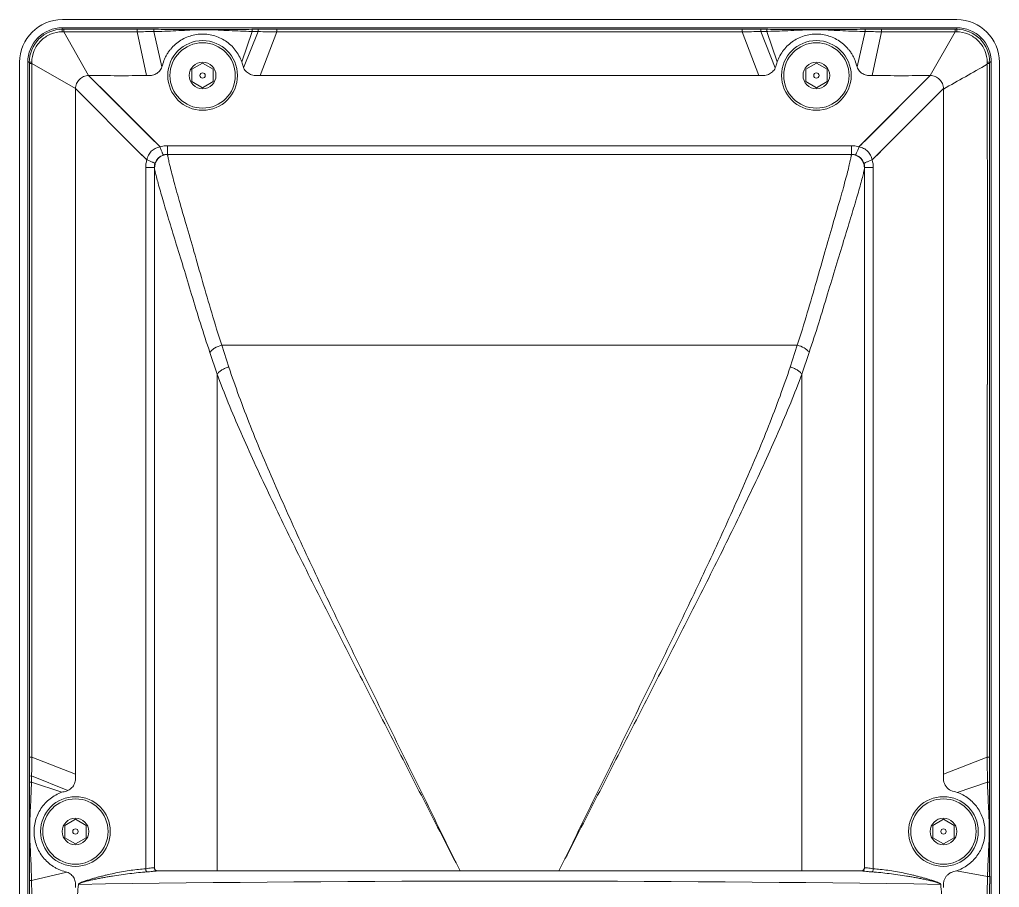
# Model space of a CAD drawing. Header units: millimetres. Extents: x 0 to 4009, y 0 to 2835.
# Drawn here: x 1991.4 to 2140.4, y 1435.1 to 1567.1 of the extents above; entities that cross this region are included whole.
import ezdxf

# ---------------------------------------------------------------- set-up
doc = ezdxf.new("R2010")
doc.units = ezdxf.units.MM
doc.layers.get('0').update_dxf_attribs({"lineweight": 13})

msp = doc.modelspace()

# ---------------------------------------------------------------- linework, layer by layer
for p, q in [((1997.92, 1567.12), (2133.92, 1567.12)), ((1997.91, 1565.88), (1997.91, 1565.64)), ((1997.91, 1565.88), (2133.92, 1565.88)), ((1997.91, 1565.64), (1997.91, 1565.27)), ((1998.12, 1565.64), (1997.91, 1565.64)), ((1998.12, 1565.28), (1997.91, 1565.27)), ((1998.12, 1565.64), (1998.12, 1565.27)), ((1998.12, 1565.64), (2009.32, 1565.64)), ((2001.92, 1558.61), (1998.12, 1565.28)), ((1998.12, 1565.28), (2009.32, 1565.27)), ((2009.32, 1565.28), (2009.32, 1565.64)), ((2009.32, 1565.64), (2011.28, 1565.64)), ((2009.32, 1565.27), (2010.74, 1558.6)), ((2011.28, 1565.64), (2012.52, 1565.64)), ((2011.82, 1565.3), (2013.05, 1559.92)), ((2026.77, 1565.32), (2025.2, 1560.69)), ((2027.69, 1565.29), (2025.49, 1559.76)), ((2026.72, 1565.32), (2026.77, 1565.32)), ((2026.73, 1565.64), (2026.76, 1565.64)), ((2026.76, 1565.64), (2027.69, 1565.64)), ((2027.69, 1565.64), (2030.55, 1565.64)), ((2027.69, 1565.64), (2027.69, 1565.29)), ((2027.98, 1558.62), (2030.55, 1565.28)), ((2030.55, 1565.64), (2030.55, 1565.28)), ((2030.55, 1565.64), (2101.28, 1565.64)), ((2101.28, 1565.28), (2030.55, 1565.28)), ((2101.28, 1565.28), (2101.28, 1565.64)), ((2104.14, 1565.64), (2101.28, 1565.64)), ((2101.28, 1565.28), (2103.85, 1558.62)), ((2105.19, 1565.64), (2104.14, 1565.64)), ((2104.14, 1565.29), (2106.34, 1559.76)), ((2105.07, 1565.64), (2105.06, 1565.48)), ((2105.06, 1565.32), (2106.63, 1560.69)), ((2105.06, 1565.32), (2105.21, 1565.32)), ((2105.06, 1565.32), (2105.21, 1565.32)), ((2120.01, 1565.3), (2118.78, 1559.92)), ((2120.58, 1565.64), (2119.22, 1565.64)), ((2122.51, 1565.64), (2120.58, 1565.64)), ((2121.09, 1558.6), (2122.51, 1565.27)), ((2122.51, 1565.64), (2122.51, 1565.28)), ((2133.71, 1565.64), (2122.51, 1565.64)), ((2133.71, 1565.28), (2122.51, 1565.27)), ((2133.71, 1565.28), (2129.91, 1558.61)), ((2133.71, 1565.64), (2133.71, 1565.27)), ((2133.71, 1565.64), (2133.92, 1565.64)), ((2133.92, 1565.27), (2133.71, 1565.28)), ((2133.92, 1565.64), (2133.92, 1565.88)), ((2133.92, 1565.64), (2133.92, 1565.27)), ((1991.42, 1560.62), (1991.42, 1403.62)), ((1992.65, 1403.62), (1992.65, 1560.62)), ((1992.9, 1560.62), (1992.65, 1560.62)), ((1992.9, 1560.42), (1992.9, 1560.62)), ((1992.9, 1560.62), (1993.26, 1560.62)), ((1992.9, 1454.92), (1992.9, 1560.42)), ((1992.9, 1560.42), (1993.26, 1560.42)), ((1993.26, 1560.42), (1993.26, 1560.62)), ((1993.26, 1454.92), (1993.26, 1560.42)), ((1993.26, 1560.42), (1999.91, 1556.62)), ((2019.25, 1560.49), (2017.62, 1559.56)), ((2020.87, 1559.56), (2019.25, 1560.49)), ((2112.58, 1560.49), (2110.96, 1559.56)), ((2114.21, 1559.56), (2112.58, 1560.49)), ((2138.57, 1560.42), (2138.57, 1560.62)), ((2138.93, 1560.62), (2138.57, 1560.62)), ((2138.93, 1560.42), (2138.57, 1560.42)), ((2139.18, 1560.62), (2138.93, 1560.62)), ((2138.93, 1560.62), (2138.93, 1560.42)), ((2138.93, 1560.42), (2138.93, 1454.92)), ((2139.18, 1560.62), (2139.18, 1403.62)), ((2140.42, 1403.62), (2140.42, 1560.62)), ((2011.52, 1549.01), (2001.92, 1558.61)), ((2017.62, 1557.68), (2017.62, 1559.56)), ((2020.87, 1559.56), (2020.87, 1557.68)), ((2027.98, 1558.62), (2103.85, 1558.62)), ((2110.96, 1557.68), (2110.96, 1559.56)), ((2114.21, 1559.56), (2114.21, 1557.68)), ((2129.91, 1558.61), (2120.31, 1549.01)), ((2017.62, 1557.68), (2019.25, 1556.74)), ((2019.25, 1556.74), (2020.87, 1557.68)), ((2110.96, 1557.68), (2112.58, 1556.74)), ((2112.58, 1556.74), (2114.21, 1557.68)), ((1999.91, 1556.62), (1999.91, 1452.35)), ((1999.91, 1556.62), (2009.52, 1547.02)), ((2121.06, 1545.77), (2131.92, 1556.62)), ((2131.92, 1556.62), (2131.91, 1556.55)), ((2131.92, 1452.35), (2131.91, 1556.55)), ((2011.94, 1548.59), (2008.39, 1552.14)), ((2012.77, 1547.76), (2011.52, 1549.01)), ((2120.31, 1549.01), (2119.06, 1547.76)), ((2119.48, 1548.18), (2119.06, 1547.76)), ((2009.52, 1547.02), (2010.77, 1545.77)), ((2013.91, 1547.94), (2013.91, 1546.62)), ((2117.92, 1547.94), (2013.91, 1547.94)), ((2117.92, 1546.62), (2117.92, 1547.94)), ((2121.06, 1545.77), (2122.31, 1547.01)), ((2117.92, 1546.62), (2013.91, 1546.62)), ((2010.59, 1544.62), (2010.59, 1437.96)), ((2011.91, 1544.62), (2010.59, 1544.62)), ((2011.91, 1544.62), (2011.91, 1438.12)), ((2011.95, 1544.61), (2011.91, 1544.61)), ((2011.94, 1544.43), (2012.04, 1543.95)), ((2011.95, 1437.98), (2011.95, 1544.61)), ((2119.88, 1544.4), (2119.81, 1544.05)), ((2119.88, 1544.61), (2119.88, 1437.98)), ((2119.91, 1544.61), (2119.88, 1544.61)), ((2119.91, 1438.12), (2119.91, 1544.62)), ((2121.24, 1544.62), (2119.91, 1544.62)), ((2121.24, 1437.96), (2121.24, 1544.62)), ((2022.16, 1517.59), (2109.67, 1517.59)), ((2022.16, 1517.59), (2023.24, 1514.26)), ((2109.67, 1517.59), (2108.59, 1514.26)), ((2020.36, 1516.46), (2021.47, 1513.19)), ((2110.36, 1513.19), (2111.47, 1516.46)), ((2021.47, 1513.19), (2021.47, 1437.62)), ((2110.36, 1513.19), (2110.36, 1437.62)), ((2138.58, 1511.59), (2138.57, 1454.92)), ((1992.9, 1454.92), (1993.26, 1454.92)), ((1992.9, 1452.06), (1992.9, 1454.92)), ((1999.91, 1452.35), (1993.26, 1454.92)), ((2138.57, 1454.92), (2131.92, 1452.35)), ((2138.93, 1454.92), (2138.57, 1454.92)), ((2138.93, 1454.92), (2138.93, 1452.5)), ((1992.9, 1452.06), (1993.24, 1452.07)), ((1992.9, 1451.13), (1992.9, 1452.06)), ((1993.24, 1452.07), (1998.77, 1449.87)), ((2138.93, 1452.5), (2138.93, 1451.13)), ((1992.9, 1451.1), (1992.9, 1451.13)), ((1993.22, 1451.09), (1993.22, 1451.14)), ((1993.22, 1451.14), (1997.84, 1449.58)), ((2138.61, 1451.14), (2133.98, 1449.57)), ((1999.91, 1445.49), (1998.29, 1444.56)), ((2001.54, 1444.56), (1999.91, 1445.49)), ((2131.91, 1445.49), (2130.29, 1444.56)), ((2133.54, 1444.56), (2131.91, 1445.49)), ((1998.29, 1442.68), (1998.29, 1444.56)), ((2001.54, 1444.56), (2001.54, 1442.68)), ((2130.29, 1442.68), (2130.29, 1444.56)), ((2133.54, 1444.56), (2133.54, 1442.68)), ((1998.29, 1442.68), (1999.91, 1441.74)), ((1999.91, 1441.74), (2001.54, 1442.68)), ((2130.29, 1442.68), (2131.91, 1441.74)), ((2131.91, 1441.74), (2133.54, 1442.68)), ((2011.9, 1438.12), (2011.91, 1438.12)), ((2011.95, 1437.98), (2011.95, 1437.98)), ((2119.88, 1437.98), (2119.88, 1437.98)), ((2119.91, 1438.12), (2119.93, 1438.12)), ((1992.9, 1435.65), (1992.9, 1436.89)), ((1993.23, 1436.19), (1998.62, 1437.43)), ((2012.2, 1437.61), (2011.85, 1437.58)), ((2012.37, 1437.62), (2012.2, 1437.61)), ((2012.39, 1437.62), (2012.37, 1437.62)), ((2012.39, 1437.62), (2119.44, 1437.62)), ((2053.33, 1437.62), (2028.05, 1437.62)), ((2119.41, 1437.62), (2119.44, 1437.62)), ((2119.44, 1437.62), (2119.46, 1437.62)), ((2119.46, 1437.62), (2119.63, 1437.61)), ((2119.63, 1437.61), (2119.97, 1437.58)), ((2138.61, 1436.8), (2133.9, 1437.64)), ((1992.9, 1433.69), (1992.9, 1435.65)), ((2138.93, 1435.65), (2138.93, 1433.69))]:
    msp.add_line(p, q)
for points in [[(2008.39, 1552.14), (2005.17, 1555.36), (2001.92, 1558.61)], [(2129.91, 1558.61), (2126.66, 1555.36), (2123.44, 1552.14), (2119.89, 1548.59)], [(2009.94, 1546.6), (2010.36, 1546.18), (2010.77, 1545.77)], [(2103.86, 1437.62), (2078.62, 1437.62), (2053.33, 1437.62)]]:
    msp.add_lwpolyline(points)
for centre, radius in [((2019.25, 1558.62), 5.3), ((2019.25, 1558.62), 4.97), ((2112.58, 1558.62), 5.3), ((2112.58, 1558.62), 4.97), ((2019.25, 1558.62), 2.03), ((2112.58, 1558.62), 2.03), ((2019.25, 1558.62), 0.406), ((2112.58, 1558.62), 0.406), ((1999.91, 1443.62), 5.3), ((1999.91, 1443.62), 4.97), ((2131.91, 1443.62), 5.3), ((2131.91, 1443.62), 4.97), ((1999.91, 1443.62), 2.03), ((2131.91, 1443.62), 2.03), ((1999.91, 1443.62), 0.406), ((2131.91, 1443.62), 0.406)]:
    msp.add_circle(centre, radius)
for centre, radius, start, end in [((1997.92, 1560.62), 6.5, 90, 180), ((2133.92, 1560.62), 6.5, 0, 90), ((1997.91, 1560.62), 5.26, 90, 180.0001), ((1997.91, 1560.62), 5.02, 89.9733, 180.027), ((2008.06, 1722.93), 157.68, 271.3675, 271.8196), ((2030.28, 1697.17), 131.9, 268.4733, 268.8759), ((2101.55, 1697.17), 131.9, 271.1241, 271.5267), ((2119.28, 1565.2), 14.22, 178.8786, 179.5291), ((2123.95, 1729.6), 164.35, 268.3494, 268.6275), ((2133.92, 1560.62), 5.26, 0.0483, 90), ((2133.92, 1560.62), 5.02, 359.9728, 90.0267), ((723.19, 4047.34), 2861.56, 299.49143, 299.64434), ((2118.54, 1563.36), 20.25, 351.366, 351.6598), ((-16553.14, 1527.25), 18691.73, 359.952004, 0.101384), ((2013.91, 1544.62), 2, 90, 180), ((2013.92, 1544.65), 1.95, 125.7949, 144.1838), ((2117.92, 1544.62), 2, 0, 90), ((2117.91, 1544.65), 1.95, 35.8175, 54.2065), ((2117.83, 1544.6), 2.05, 16.7858, 18.121), ((2117.49, 1544.62), 3.75, 359.9437, 17.7632), ((1861.26, 1454.66), 132.01, 358.4734, 358.8758), ((2013.8, 1399.51), 38.59, 94.7721, 96.3646), ((2012.41, 1438.12), 0.5, 180, 270), ((2119.41, 1438.12), 0.5, 270, 0), ((2118.03, 1399.52), 38.58, 83.6389, 85.2317), ((1835.52, 1432.43), 157.76, 1.368, 1.8186), ((1607.74, 1435.6), 531.2, 0.0051, 0.1301), ((2065.92, -2737.39), 4173.48, 89.09982, 90.90003)]:
    msp.add_arc(centre, radius, start, end)
for points, knots in [([(1993.26, 1560.62), (1993.27, 1561.23), (1993.52, 1562.44), (1994.55, 1563.98), (1996.09, 1565.01), (1997.31, 1565.26), (1997.91, 1565.27)], [0, 0, 0, 0, 0.250001, 0.499788, 0.749703, 1, 1, 1, 1]), ([(2011.83, 1565.64), (2011.82, 1565.63), (2011.83, 1565.59), (2011.82, 1565.52), (2011.82, 1565.42), (2011.82, 1565.34), (2011.82, 1565.3)], [0, 0, 0, 0, 0.087449, 0.299728, 0.620603, 1, 1, 1, 1]), ([(2012.52, 1565.64), (2013.7, 1565.63), (2016.07, 1565.63), (2019.62, 1565.62), (2023.18, 1565.63), (2025.54, 1565.63), (2026.73, 1565.64)], [0, 0, 0, 0, 0.249997, 0.5, 0.749997, 1, 1, 1, 1]), ([(2013.05, 1559.92), (2013.16, 1560.24), (2013.3, 1560.73), (2013.56, 1561.36), (2013.8, 1561.82), (2014.08, 1562.25), (2014.5, 1562.78), (2015.1, 1563.39), (2015.93, 1564), (2016.84, 1564.47), (2017.82, 1564.78), (2018.84, 1564.93), (2019.87, 1564.92), (2020.88, 1564.73), (2021.85, 1564.38), (2022.75, 1563.89), (2023.56, 1563.25), (2024.47, 1562.24), (2024.97, 1561.33), (2025.2, 1560.69)], [0, 0, 0, 0, 0.062638, 0.093925, 0.125183, 0.156441, 0.18767, 0.250062, 0.312475, 0.374965, 0.437555, 0.500229, 0.562924, 0.625576, 0.688148, 0.750621, 0.813021, 0.875412, 1, 1, 1, 1]), ([(2013.06, 1565.33), (2013.63, 1565.35), (2014.77, 1565.39), (2016.47, 1565.49), (2018.18, 1565.56), (2019.89, 1565.58), (2021.6, 1565.53), (2023.31, 1565.44), (2025.01, 1565.37), (2026.15, 1565.33), (2026.72, 1565.32)], [0, 0, 0, 0, 0.124733, 0.249634, 0.374825, 0.500148, 0.625407, 0.75047, 0.87526, 1, 1, 1, 1]), ([(2026.76, 1565.64), (2026.76, 1565.63), (2026.76, 1565.59), (2026.77, 1565.53), (2026.77, 1565.43), (2026.77, 1565.36), (2026.77, 1565.32)], [0, 0, 0, 0, 0.087161, 0.298072, 0.618006, 1, 1, 1, 1]), ([(2027.69, 1565.29), (2028.17, 1565.28), (2028.88, 1565.28), (2029.84, 1565.27), (2030.31, 1565.28), (2030.55, 1565.28)], [0, 0, 0, 0, 0.499994, 0.749997, 1, 1, 1, 1]), ([(2101.28, 1565.28), (2101.52, 1565.28), (2101.99, 1565.28), (2102.95, 1565.28), (2103.66, 1565.29), (2104.14, 1565.29)], [0, 0, 0, 0, 0.250003, 0.500006, 1, 1, 1, 1]), ([(2104.14, 1565.64), (2104.14, 1565.63), (2104.14, 1565.59), (2104.14, 1565.52), (2104.14, 1565.42), (2104.14, 1565.34), (2104.14, 1565.29)], [0, 0, 0, 0, 0.085649, 0.295945, 0.617319, 1, 1, 1, 1]), ([(2119.22, 1565.64), (2118.05, 1565.63), (2115.72, 1565.63), (2112.21, 1565.62), (2108.7, 1565.63), (2106.36, 1565.63), (2105.19, 1565.64)], [0, 0, 0, 0, 0.249995, 0.5, 0.749999, 1, 1, 1, 1]), ([(2105.21, 1565.32), (2105.79, 1565.34), (2106.95, 1565.37), (2108.7, 1565.45), (2110.45, 1565.54), (2112.21, 1565.58), (2113.96, 1565.55), (2115.72, 1565.46), (2117.47, 1565.38), (2118.63, 1565.34), (2119.21, 1565.32)], [0, 0, 0, 0, 0.124745, 0.24956, 0.374662, 0.499944, 0.625268, 0.750415, 0.875261, 1, 1, 1, 1]), ([(2118.78, 1559.92), (2118.67, 1560.24), (2118.53, 1560.73), (2118.27, 1561.36), (2118.03, 1561.82), (2117.75, 1562.25), (2117.33, 1562.78), (2116.73, 1563.39), (2115.9, 1564), (2114.99, 1564.47), (2114.01, 1564.78), (2112.99, 1564.93), (2111.96, 1564.92), (2110.95, 1564.73), (2109.98, 1564.38), (2109.08, 1563.89), (2108.27, 1563.25), (2107.36, 1562.24), (2106.86, 1561.33), (2106.63, 1560.69)], [0, 0, 0, 0, 0.062638, 0.093923, 0.125182, 0.156439, 0.187667, 0.25006, 0.312473, 0.374963, 0.437553, 0.500227, 0.562922, 0.625575, 0.688147, 0.75062, 0.81302, 0.875412, 1, 1, 1, 1]), ([(2120, 1565.64), (2120.01, 1565.63), (2120, 1565.59), (2120.01, 1565.52), (2120.01, 1565.42), (2120.01, 1565.34), (2120.01, 1565.3)], [0, 0, 0, 0, 0.087448, 0.299725, 0.6206, 1, 1, 1, 1]), ([(2133.92, 1565.27), (2134.52, 1565.26), (2135.74, 1565.01), (2137.28, 1563.98), (2138.31, 1562.44), (2138.56, 1561.23), (2138.57, 1560.62)], [0, 0, 0, 0, 0.250297, 0.500212, 0.749999, 1, 1, 1, 1]), ([(2025.2, 1560.69), (2025.28, 1560.46), (2025.34, 1560.14), (2025.46, 1559.83), (2025.49, 1559.76)], [0, 0, 0, 0, 0.74984, 1, 1, 1, 1]), ([(2106.34, 1559.76), (2106.37, 1559.83), (2106.49, 1560.14), (2106.55, 1560.46), (2106.63, 1560.69)], [0, 0, 0, 0, 0.25016, 1, 1, 1, 1]), ([(2001.92, 1558.61), (2001.79, 1558.61), (2001.53, 1558.58), (2001.15, 1558.47), (2000.81, 1558.28), (2000.4, 1557.95), (2000.03, 1557.4), (1999.92, 1556.88), (1999.91, 1556.62)], [0, 0, 0, 0, 0.125285, 0.250513, 0.375875, 0.501269, 0.750593, 1, 1, 1, 1]), ([(2010.74, 1558.6), (2010.01, 1558.6), (2008.54, 1558.59), (2006.33, 1558.58), (2004.13, 1558.6), (2002.66, 1558.61), (2001.92, 1558.61)], [0, 0, 0, 0, 0.249999, 0.499998, 0.75, 1, 1, 1, 1]), ([(2013.05, 1559.92), (2012.98, 1559.69), (2012.73, 1559.27), (2012.16, 1558.81), (2011.46, 1558.59), (2010.98, 1558.6), (2010.74, 1558.6)], [0, 0, 0, 0, 0.249796, 0.499648, 0.749748, 1, 1, 1, 1]), ([(2025.49, 1559.76), (2025.6, 1559.54), (2025.89, 1559.14), (2026.51, 1558.73), (2027.25, 1558.59), (2027.73, 1558.62), (2027.98, 1558.62)], [0, 0, 0, 0, 0.249782, 0.499562, 0.749551, 1, 1, 1, 1]), ([(2103.85, 1558.62), (2103.98, 1558.62), (2104.22, 1558.62), (2104.59, 1558.61), (2104.95, 1558.65), (2105.42, 1558.8), (2105.94, 1559.14), (2106.23, 1559.54), (2106.34, 1559.76)], [0, 0, 0, 0, 0.125271, 0.250596, 0.375864, 0.501127, 0.750577, 1, 1, 1, 1]), ([(2118.78, 1559.92), (2118.85, 1559.69), (2119.1, 1559.27), (2119.57, 1558.88), (2120.02, 1558.7), (2120.49, 1558.6), (2120.85, 1558.6), (2121.09, 1558.6)], [0, 0, 0, 0, 0.249418, 0.499101, 0.6244, 0.7498, 1, 1, 1, 1]), ([(2121.09, 1558.6), (2122.56, 1558.6), (2124.76, 1558.58), (2127.7, 1558.59), (2129.17, 1558.61), (2129.91, 1558.61)], [0, 0, 0, 0, 0.500001, 0.75, 1, 1, 1, 1]), ([(2129.91, 1558.61), (2130.04, 1558.61), (2130.3, 1558.58), (2130.68, 1558.47), (2131.02, 1558.28), (2131.43, 1557.95), (2131.8, 1557.4), (2131.91, 1556.88), (2131.92, 1556.62)], [0, 0, 0, 0, 0.125306, 0.250523, 0.37588, 0.501273, 0.750578, 1, 1, 1, 1]), ([(2012.77, 1547.76), (2012.28, 1547.68), (2011.68, 1547.38), (2011.19, 1546.81), (2011.03, 1546.54), (2010.93, 1546.31), (2010.86, 1546.13), (2010.82, 1545.98), (2010.79, 1545.86), (2010.77, 1545.8), (2010.77, 1545.77)], [0, 0, 0, 0, 0.496467, 0.622423, 0.748311, 0.811268, 0.874196, 0.937103, 0.968556, 1, 1, 1, 1]), ([(2013.91, 1547.94), (2013.82, 1547.94), (2013.43, 1547.93), (2013.04, 1547.85), (2012.77, 1547.76)], [0, 0, 0, 0, 0.250846, 1, 1, 1, 1]), ([(2012.77, 1547.76), (2012.82, 1547.6), (2012.93, 1547.29), (2013.08, 1546.94), (2013.18, 1546.72), (2013.25, 1546.61), (2013.29, 1546.55), (2013.33, 1546.53), (2013.34, 1546.53)], [0, 0, 0, 0, 0.386877, 0.709911, 0.830217, 0.917975, 0.972512, 1, 1, 1, 1]), ([(2013.94, 1546.43), (2013.93, 1546.46), (2013.93, 1546.51), (2013.92, 1546.57), (2013.92, 1546.61), (2013.92, 1546.63), (2013.92, 1546.64)], [0, 0, 0, 0, 0.385932, 0.681055, 0.88517, 1, 1, 1, 1]), ([(2117.91, 1546.64), (2117.91, 1546.63), (2117.91, 1546.61), (2117.91, 1546.56), (2117.9, 1546.5), (2117.9, 1546.45), (2117.89, 1546.42)], [0, 0, 0, 0, 0.112194, 0.315447, 0.611472, 1, 1, 1, 1]), ([(2119.06, 1547.76), (2118.79, 1547.85), (2118.4, 1547.93), (2118.01, 1547.94), (2117.92, 1547.94)], [0, 0, 0, 0, 0.749157, 1, 1, 1, 1]), ([(2119.06, 1547.76), (2119.01, 1547.6), (2118.9, 1547.29), (2118.75, 1546.93), (2118.64, 1546.72), (2118.58, 1546.61), (2118.54, 1546.55), (2118.5, 1546.53), (2118.49, 1546.53)], [0, 0, 0, 0, 0.390462, 0.713565, 0.832936, 0.919561, 0.973129, 1, 1, 1, 1]), ([(2121.06, 1545.77), (2121.02, 1546.01), (2120.85, 1546.49), (2120.41, 1547.12), (2119.79, 1547.56), (2119.31, 1547.72), (2119.06, 1547.76)], [0, 0, 0, 0, 0.249779, 0.499703, 0.750198, 1, 1, 1, 1]), ([(2010.77, 1545.77), (2010.71, 1545.58), (2010.62, 1545.2), (2010.59, 1544.81), (2010.59, 1544.62)], [0, 0, 0, 0, 0.499183, 1, 1, 1, 1]), ([(2012, 1545.19), (2012, 1545.21), (2011.98, 1545.25), (2011.92, 1545.29), (2011.81, 1545.35), (2011.6, 1545.45), (2011.25, 1545.6), (2010.94, 1545.71), (2010.77, 1545.77)], [0, 0, 0, 0, 0.028939, 0.085201, 0.17248, 0.2897, 0.60403, 1, 1, 1, 1]), ([(2022.16, 1517.59), (2021.63, 1519.22), (2020.63, 1522.46), (2019.25, 1527.21), (2017.98, 1531.7), (2016.79, 1535.8), (2015.88, 1538.93), (2015.25, 1541.18), (2014.85, 1542.63), (2014.51, 1543.91), (2014.25, 1544.97), (2014.06, 1545.79), (2013.97, 1546.25), (2013.94, 1546.43)], [0, 0, 0, 0, 0.171736, 0.338194, 0.495205, 0.638576, 0.765191, 0.821216, 0.871697, 0.915956, 0.953164, 0.981765, 1, 1, 1, 1]), ([(2117.89, 1546.42), (2117.86, 1546.24), (2117.76, 1545.77), (2117.58, 1544.95), (2117.31, 1543.87), (2116.97, 1542.6), (2116.57, 1541.14), (2115.94, 1538.9), (2115.03, 1535.77), (2113.85, 1531.67), (2112.57, 1527.19), (2111.2, 1522.45), (2110.2, 1519.22), (2109.67, 1517.59)], [0, 0, 0, 0, 0.018573, 0.047421, 0.084789, 0.129149, 0.179689, 0.235736, 0.362312, 0.505553, 0.662358, 0.828554, 1, 1, 1, 1]), ([(2121.06, 1545.77), (2120.89, 1545.71), (2120.59, 1545.6), (2120.23, 1545.46), (2120.02, 1545.35), (2119.91, 1545.29), (2119.85, 1545.24), (2119.83, 1545.21), (2119.83, 1545.19)], [0, 0, 0, 0, 0.386862, 0.709899, 0.830208, 0.91797, 0.972509, 1, 1, 1, 1]), ([(2012.04, 1543.95), (2012.1, 1543.7), (2012.24, 1543.13), (2012.61, 1541.73), (2013.23, 1539.59), (2014.13, 1536.62), (2015.18, 1533.18), (2016.35, 1529.36), (2017.59, 1525.23), (2018.91, 1520.88), (2019.86, 1517.94), (2020.36, 1516.46)], [0, 0, 0, 0, 0.027053, 0.062053, 0.150732, 0.259881, 0.385876, 0.526009, 0.677469, 0.836544, 1, 1, 1, 1]), ([(2119.81, 1544.05), (2119.76, 1543.81), (2119.62, 1543.25), (2119.26, 1541.87), (2118.65, 1539.74), (2117.75, 1536.77), (2116.69, 1533.32), (2115.51, 1529.48), (2114.27, 1525.31), (2112.93, 1520.93), (2111.98, 1517.96), (2111.47, 1516.46)], [0, 0, 0, 0, 0.025831, 0.060043, 0.14782, 0.256637, 0.382744, 0.523284, 0.675505, 0.835517, 1, 1, 1, 1]), ([(2020.36, 1516.46), (2020.43, 1516.59), (2020.65, 1516.85), (2021.23, 1517.29), (2021.78, 1517.51), (2022.16, 1517.59)], [0, 0, 0, 0, 0.205841, 0.456876, 1, 1, 1, 1]), ([(2111.47, 1516.46), (2111.4, 1516.6), (2111.17, 1516.86), (2110.59, 1517.3), (2110.04, 1517.51), (2109.67, 1517.59)], [0, 0, 0, 0, 0.215731, 0.471958, 1, 1, 1, 1]), ([(2021.47, 1513.19), (2021.55, 1513.31), (2021.77, 1513.55), (2022.19, 1513.85), (2022.69, 1514.1), (2023.06, 1514.22), (2023.24, 1514.26)], [0, 0, 0, 0, 0.206646, 0.455877, 0.729573, 1, 1, 1, 1]), ([(2058.42, 1437.62), (2056.81, 1440.9), (2053.58, 1447.44), (2048.76, 1457.25), (2043.99, 1467.02), (2039.29, 1476.73), (2035.47, 1484.79), (2032.54, 1491.19), (2030.43, 1495.94), (2028.4, 1500.63), (2026.52, 1505.25), (2024.78, 1509.78), (2023.72, 1512.78), (2023.24, 1514.26)], [0, 0, 0, 0, 0.129858, 0.259432, 0.388442, 0.516506, 0.642995, 0.705406, 0.767017, 0.8276, 0.88691, 0.944538, 1, 1, 1, 1]), ([(2108.59, 1514.26), (2108.11, 1512.78), (2107.05, 1509.78), (2105.32, 1505.25), (2103.43, 1500.63), (2101.4, 1495.94), (2099.29, 1491.2), (2096.36, 1484.79), (2092.55, 1476.73), (2087.84, 1467.02), (2083.07, 1457.25), (2078.25, 1447.44), (2075.02, 1440.9), (2073.41, 1437.62)], [0, 0, 0, 0, 0.055462, 0.113089, 0.172398, 0.232982, 0.294592, 0.357004, 0.483492, 0.611557, 0.740567, 0.870141, 1, 1, 1, 1]), ([(2110.36, 1513.19), (2110.28, 1513.31), (2110.06, 1513.55), (2109.65, 1513.85), (2109.14, 1514.1), (2108.77, 1514.22), (2108.59, 1514.26)], [0, 0, 0, 0, 0.205646, 0.454319, 0.728392, 1, 1, 1, 1]), ([(2021.47, 1513.19), (2022, 1511.72), (2023.15, 1508.76), (2025.05, 1504.3), (2027.09, 1499.74), (2029.27, 1495.12), (2031.52, 1490.44), (2033.84, 1485.72), (2036.22, 1480.98), (2038.64, 1476.22), (2041.08, 1471.43), (2043.54, 1466.63), (2046.01, 1461.81), (2048.48, 1456.99), (2050.97, 1452.15), (2053.44, 1447.31), (2055.92, 1442.47), (2057.58, 1439.24), (2058.4, 1437.62)], [0, 0, 0, 0, 0.055562, 0.113365, 0.172884, 0.23367, 0.295451, 0.357976, 0.421067, 0.4846, 0.548474, 0.612606, 0.676932, 0.741401, 0.805972, 0.870612, 0.935295, 1, 1, 1, 1]), ([(2110.36, 1513.19), (2109.83, 1511.72), (2108.67, 1508.76), (2106.78, 1504.3), (2104.74, 1499.74), (2102.56, 1495.12), (2100.31, 1490.44), (2097.99, 1485.72), (2095.61, 1480.98), (2093.19, 1476.22), (2090.75, 1471.43), (2088.29, 1466.63), (2085.82, 1461.81), (2083.35, 1456.99), (2080.87, 1452.15), (2078.39, 1447.31), (2075.91, 1442.47), (2074.25, 1439.24), (2073.43, 1437.62)], [0, 0, 0, 0, 0.055564, 0.11337, 0.172886, 0.233672, 0.295454, 0.357978, 0.421069, 0.484601, 0.548475, 0.612607, 0.676933, 0.741401, 0.805972, 0.870612, 0.935295, 1, 1, 1, 1]), ([(1993.24, 1452.07), (1993.25, 1452.54), (1993.26, 1453.26), (1993.26, 1454.21), (1993.26, 1454.69), (1993.26, 1454.92)], [0, 0, 0, 0, 0.499994, 0.749997, 1, 1, 1, 1]), ([(2138.57, 1454.92), (2138.57, 1454.29), (2138.57, 1453.03), (2138.6, 1451.77), (2138.61, 1451.14)], [0, 0, 0, 0, 0.500055, 1, 1, 1, 1]), ([(1998.77, 1449.87), (1998.99, 1449.97), (1999.4, 1450.26), (1999.81, 1450.89), (1999.94, 1451.62), (1999.91, 1452.11), (1999.91, 1452.35)], [0, 0, 0, 0, 0.249781, 0.499565, 0.74955, 1, 1, 1, 1]), ([(2133.98, 1449.57), (2133.68, 1449.69), (2133.02, 1449.78), (2132.24, 1450.43), (2131.92, 1451.21), (2131.91, 1451.86), (2131.92, 1452.19), (2131.92, 1452.35)], [0, 0, 0, 0, 0.250827, 0.499603, 0.74881, 0.874383, 1, 1, 1, 1]), ([(1992.9, 1451.13), (1992.91, 1451.14), (1992.94, 1451.13), (1993, 1451.14), (1993.1, 1451.14), (1993.18, 1451.14), (1993.22, 1451.14)], [0, 0, 0, 0, 0.087157, 0.298066, 0.618002, 1, 1, 1, 1]), ([(1992.9, 1436.89), (1992.9, 1438.08), (1992.9, 1440.45), (1992.91, 1444), (1992.9, 1447.55), (1992.9, 1449.92), (1992.9, 1451.1)], [0, 0, 0, 0, 0.249997, 0.5, 0.749997, 1, 1, 1, 1]), ([(1993.2, 1437.43), (1993.18, 1438), (1993.14, 1439.14), (1993.05, 1440.84), (1992.97, 1442.55), (1992.95, 1444.26), (1993, 1445.98), (1993.09, 1447.68), (1993.17, 1449.39), (1993.2, 1450.52), (1993.22, 1451.09)], [0, 0, 0, 0, 0.124733, 0.249634, 0.374825, 0.500148, 0.625407, 0.75047, 0.87526, 1, 1, 1, 1]), ([(1997.84, 1449.58), (1998.07, 1449.66), (1998.4, 1449.71), (1998.7, 1449.83), (1998.77, 1449.87)], [0, 0, 0, 0, 0.74984, 1, 1, 1, 1]), ([(2138.61, 1451.14), (2138.61, 1450.54), (2138.66, 1449.35), (2138.75, 1447.56), (2138.83, 1445.76), (2138.88, 1443.97), (2138.85, 1442.18), (2138.76, 1440.38), (2138.66, 1438.59), (2138.62, 1437.4), (2138.61, 1436.8)], [0, 0, 0, 0, 0.124989, 0.250015, 0.375007, 0.500001, 0.624995, 0.749986, 0.875009, 1, 1, 1, 1]), ([(2138.93, 1451.13), (2138.92, 1451.14), (2138.89, 1451.13), (2138.82, 1451.14), (2138.73, 1451.14), (2138.65, 1451.14), (2138.61, 1451.14)], [0, 0, 0, 0, 0.088047, 0.300121, 0.619946, 1, 1, 1, 1]), ([(2138.93, 1436.81), (2138.93, 1438), (2138.93, 1440.39), (2138.92, 1443.97), (2138.93, 1447.55), (2138.93, 1449.94), (2138.93, 1451.13)], [0, 0, 0, 0, 0.250211, 0.499934, 0.749758, 1, 1, 1, 1]), ([(1998.62, 1437.43), (1998.29, 1437.53), (1997.8, 1437.68), (1997.17, 1437.94), (1996.72, 1438.18), (1996.29, 1438.46), (1995.75, 1438.87), (1995.14, 1439.47), (1994.53, 1440.3), (1994.06, 1441.21), (1993.75, 1442.19), (1993.6, 1443.21), (1993.61, 1444.24), (1993.8, 1445.26), (1994.15, 1446.22), (1994.64, 1447.12), (1995.28, 1447.93), (1996.29, 1448.84), (1997.2, 1449.35), (1997.84, 1449.58)], [0, 0, 0, 0, 0.062638, 0.093925, 0.125183, 0.156441, 0.18767, 0.250062, 0.312475, 0.374965, 0.437555, 0.500229, 0.562924, 0.625577, 0.688148, 0.750622, 0.813022, 0.875413, 1, 1, 1, 1]), ([(2133.98, 1449.57), (2134.6, 1449.35), (2135.77, 1448.74), (2137.14, 1447.31), (2137.88, 1445.83), (2138.17, 1444.56), (2138.26, 1443.25), (2137.99, 1441.61), (2137.09, 1439.85), (2135.69, 1438.45), (2134.51, 1437.85), (2133.9, 1437.64)], [0, 0, 0, 0, 0.12497, 0.249689, 0.374592, 0.437373, 0.5002, 0.625473, 0.750355, 0.875049, 1, 1, 1, 1]), ([(2000.36, 1435.56), (2000.36, 1435.59), (2000.38, 1435.64), (2000.46, 1435.71), (2000.61, 1435.8), (2000.84, 1435.9), (2001.12, 1436.01), (2001.41, 1436.11), (2001.69, 1436.2), (2002.08, 1436.32), (2002.56, 1436.46), (2003.14, 1436.63), (2003.72, 1436.78), (2004.3, 1436.92), (2005.08, 1437.11), (2006.05, 1437.32), (2007.21, 1437.54), (2008.37, 1437.72), (2009.14, 1437.82), (2009.52, 1437.86)], [0, 0, 0, 0, 0.007879, 0.015834, 0.031685, 0.063413, 0.095145, 0.12687, 0.158582, 0.190279, 0.253617, 0.316863, 0.379996, 0.442993, 0.505833, 0.630938, 0.755128, 0.878213, 1, 1, 1, 1]), ([(2011.9, 1438.12), (2011.85, 1438.12), (2011.71, 1438.11), (2011.43, 1438.07), (2011.04, 1438.02), (2010.75, 1437.98), (2010.59, 1437.96)], [0, 0, 0, 0, 0.110921, 0.326408, 0.631716, 1, 1, 1, 1]), ([(2010.59, 1437.96), (2010.59, 1437.9), (2010.61, 1437.79), (2010.65, 1437.64), (2010.7, 1437.54), (2010.74, 1437.49), (2010.76, 1437.47)], [0, 0, 0, 0, 0.335107, 0.636998, 0.858956, 1, 1, 1, 1]), ([(2011.9, 1438.12), (2011.9, 1438.06), (2011.93, 1437.93), (2012.06, 1437.7), (2012.27, 1437.62), (2012.39, 1437.62)], [0, 0, 0, 0, 0.24562, 0.505932, 1, 1, 1, 1]), ([(2119.44, 1437.62), (2119.56, 1437.62), (2119.77, 1437.7), (2119.9, 1437.93), (2119.93, 1438.06), (2119.93, 1438.12)], [0, 0, 0, 0, 0.494069, 0.75438, 1, 1, 1, 1]), ([(2121.24, 1437.96), (2121.08, 1437.98), (2120.79, 1438.02), (2120.4, 1438.07), (2120.12, 1438.11), (2119.98, 1438.12), (2119.93, 1438.12)], [0, 0, 0, 0, 0.368446, 0.67364, 0.889065, 1, 1, 1, 1]), ([(2121.07, 1437.47), (2121.09, 1437.49), (2121.14, 1437.55), (2121.19, 1437.66), (2121.22, 1437.8), (2121.24, 1437.91), (2121.24, 1437.96)], [0, 0, 0, 0, 0.15624, 0.391493, 0.68887, 1, 1, 1, 1]), ([(2122.31, 1437.86), (2122.69, 1437.82), (2123.46, 1437.72), (2124.62, 1437.54), (2125.79, 1437.32), (2126.76, 1437.11), (2127.54, 1436.92), (2128.12, 1436.78), (2128.7, 1436.62), (2129.28, 1436.46), (2129.76, 1436.32), (2130.15, 1436.2), (2130.44, 1436.11), (2130.72, 1436.01), (2131.01, 1435.9), (2131.24, 1435.8), (2131.39, 1435.71), (2131.47, 1435.64), (2131.49, 1435.59), (2131.49, 1435.57)], [0, 0, 0, 0, 0.121782, 0.244863, 0.369052, 0.494157, 0.556996, 0.619992, 0.683124, 0.74637, 0.809707, 0.841403, 0.873114, 0.904838, 0.93657, 0.968297, 0.984149, 0.992103, 1, 1, 1, 1]), ([(1998.62, 1437.43), (1998.85, 1437.35), (1999.16, 1437.16), (1999.5, 1436.82), (1999.7, 1436.52), (1999.84, 1436.19), (1999.91, 1435.83), (1999.93, 1435.47), (1999.94, 1435.24), (1999.94, 1435.12)], [0, 0, 0, 0, 0.249117, 0.374302, 0.499772, 0.624699, 0.749893, 0.875062, 1, 1, 1, 1]), ([(2010.76, 1437.47), (2010.33, 1437.44), (2009.47, 1437.37), (2008.16, 1437.22), (2006.85, 1437.05), (2005.76, 1436.89), (2004.88, 1436.74), (2004.22, 1436.62), (2003.56, 1436.5), (2002.9, 1436.36), (2002.36, 1436.24), (2001.92, 1436.14), (2001.59, 1436.06), (2001.27, 1435.97), (2001, 1435.89), (2000.79, 1435.82), (2000.63, 1435.76), (2000.5, 1435.7), (2000.41, 1435.64), (2000.37, 1435.59), (2000.36, 1435.56)], [0, 0, 0, 0, 0.121683, 0.244971, 0.36945, 0.494755, 0.557629, 0.620616, 0.683695, 0.746849, 0.810066, 0.841693, 0.873331, 0.904978, 0.936631, 0.952462, 0.968288, 0.984068, 0.992097, 1, 1, 1, 1]), ([(2011.85, 1437.58), (2011.77, 1437.57), (2011.41, 1437.53), (2011.05, 1437.5), (2010.76, 1437.47)], [0, 0, 0, 0, 0.214025, 1, 1, 1, 1]), ([(2119.97, 1437.58), (2120.14, 1437.56), (2120.5, 1437.52), (2120.87, 1437.49), (2121.07, 1437.47)], [0, 0, 0, 0, 0.454852, 1, 1, 1, 1]), ([(2121.07, 1437.47), (2121.5, 1437.44), (2122.37, 1437.37), (2123.67, 1437.22), (2124.98, 1437.05), (2126.08, 1436.89), (2126.96, 1436.74), (2127.62, 1436.62), (2128.28, 1436.5), (2128.94, 1436.36), (2129.49, 1436.24), (2129.92, 1436.14), (2130.25, 1436.06), (2130.58, 1435.97), (2130.85, 1435.89), (2131.06, 1435.82), (2131.22, 1435.76), (2131.37, 1435.69), (2131.46, 1435.62), (2131.49, 1435.57)], [0, 0, 0, 0, 0.121712, 0.245035, 0.369552, 0.494894, 0.557787, 0.620792, 0.683889, 0.747062, 0.810297, 0.841934, 0.873581, 0.905237, 0.936899, 0.952732, 0.968566, 0.984392, 1, 1, 1, 1]), ([(2131.91, 1435.12), (2131.91, 1435.27), (2131.9, 1435.57), (2131.93, 1436.02), (2132.09, 1436.44), (2132.33, 1436.82), (2132.65, 1437.14), (2132.97, 1437.34), (2133.25, 1437.45), (2133.54, 1437.54), (2133.76, 1437.59), (2133.9, 1437.64)], [0, 0, 0, 0, 0.125258, 0.249702, 0.374868, 0.500468, 0.62546, 0.750526, 0.813043, 0.875393, 1, 1, 1, 1]), ([(2138.61, 1436.8), (2138.59, 1436.02), (2138.57, 1434.99), (2138.57, 1433.95), (2138.57, 1433.69)], [0, 0, 0, 0, 0.749622, 1, 1, 1, 1]), ([(2138.93, 1436.81), (2138.93, 1436.81), (2138.92, 1436.81), (2138.89, 1436.8), (2138.82, 1436.8), (2138.73, 1436.8), (2138.65, 1436.8), (2138.61, 1436.8)], [0, 0, 0, 0, 0.027596, 0.086638, 0.296729, 0.61675, 1, 1, 1, 1]), ([(1992.9, 1436.2), (1992.91, 1436.2), (1992.94, 1436.2), (1993.01, 1436.19), (1993.11, 1436.19), (1993.19, 1436.19), (1993.23, 1436.19)], [0, 0, 0, 0, 0.087443, 0.299718, 0.620595, 1, 1, 1, 1]), ([(2000.37, 1411.65), (2000.26, 1412.65), (2000.19, 1414.14), (2000.15, 1416.13), (2000.12, 1418.13), (2000.1, 1420.62), (2000.09, 1423.61), (2000.1, 1426.6), (2000.12, 1429.59), (2000.17, 1432.58), (2000.26, 1434.57), (2000.36, 1435.56)], [0, 0, 0, 0, 0.124992, 0.187493, 0.249994, 0.374997, 0.5, 0.625003, 0.750006, 0.875006, 1, 1, 1, 1]), ([(2131.49, 1435.57), (2131.6, 1434.58), (2131.69, 1432.58), (2131.74, 1429.6), (2131.77, 1426.61), (2131.78, 1423.62), (2131.77, 1420.63), (2131.75, 1418.14), (2131.72, 1416.15), (2131.67, 1414.15), (2131.59, 1412.66), (2131.48, 1411.67)], [0, 0, 0, 0, 0.12499, 0.249992, 0.374996, 0.5, 0.625004, 0.750008, 0.81251, 0.875013, 1, 1, 1, 1])]:
    msp.add_open_spline(points, degree=3, knots=knots)
for points in [[(2009.32, 1565.28), (2010.15, 1565.28), (2010.99, 1565.28), (2011.82, 1565.3)], [(2120.01, 1565.3), (2120.84, 1565.28), (2121.68, 1565.28), (2122.51, 1565.28)], [(2011.95, 1544.61), (2011.95, 1544.82), (2011.99, 1545.04), (2012.05, 1545.23)], [(2012.05, 1545.23), (2012.12, 1545.43), (2012.21, 1545.62), (2012.33, 1545.79)], [(2012.78, 1546.23), (2012.95, 1546.36), (2013.14, 1546.45), (2013.34, 1546.52)], [(2013.34, 1546.52), (2013.53, 1546.58), (2013.72, 1546.61), (2013.92, 1546.61)], [(2117.91, 1546.61), (2118.11, 1546.61), (2118.31, 1546.58), (2118.5, 1546.51)], [(2118.5, 1546.51), (2118.7, 1546.45), (2118.89, 1546.35), (2119.05, 1546.23)], [(2119.5, 1545.79), (2119.62, 1545.62), (2119.71, 1545.43), (2119.78, 1545.23)], [(2119.79, 1545.19), (2119.85, 1545), (2119.88, 1544.81), (2119.88, 1544.61)], [(1993.26, 1433.69), (1993.26, 1434.53), (1993.25, 1435.36), (1993.23, 1436.19)]]:
    msp.add_open_spline(points, degree=3)

doc.saveas('drawing.dxf')
